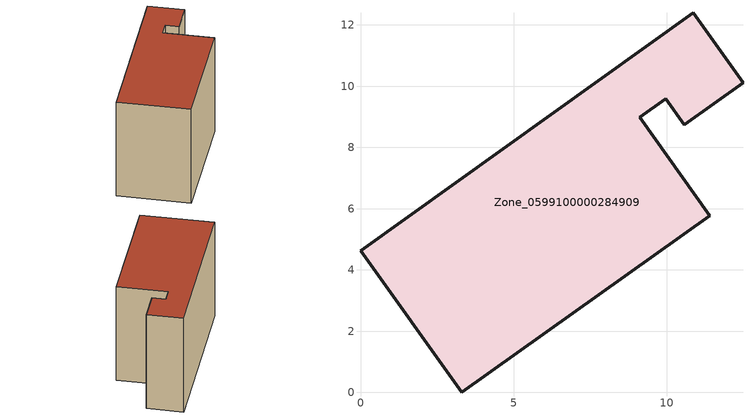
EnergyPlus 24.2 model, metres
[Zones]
Zone_0599100000284909
 floor ground (C_G): 10.86,12.4 12.49,10.11 10.57,8.74 9.96,9.59 9.11,8.98 11.4,5.77 3.3,0 0,4.62 z0
 wall outside (C_F): 3.3,0 11.4,5.77 9.11,8.98 9.96,9.59 10.57,8.74 12.49,10.11 10.86,12.4 0,4.62 3.3,0 z0:8.28
 roof outside (C_R): 12.49,10.11 10.86,12.4 0,4.62 3.3,0 11.4,5.77 9.11,8.98 9.96,9.59 10.57,8.74 z8.28
[BUILDING]
Pand.0599100000284909: North Axis=0; Terrain=City; Loads Convergence Tolerance Value=0.04; Temperature Convergence Tolerance Value=0.4; Solar Distribution=FullExterior; Maximum Number of Warmup Days=25; Minimum Number of Warmup Days=1
[Site:Location]
Rotterdam.The.Hague.AP_ZH_NLD Design_Conditions: Latitude=51.96; Longitude=4.45; Time Zone=1; Elevation=-4.5
[SITE:GROUNDTEMPERATURE:BUILDINGSURFACE]
18, 18, 18, 18, 18, 18, 18, 18, 18, 18, 18, 18
[MATERIAL] Thermal Absorptance=0.9; Solar Absorptance=0.7; Visible Absorptance=0.7
Name | Roughness | Thickness | Conductivity | Density | Specific Heat
G.TI.1975-1991 | MediumSmooth | 0.15 | 0.288461 | 540 | 1210
F.TI.1975-1991 | Rough | 0.3 | 0.230769 | 1920 | 840
R.TI.1975-1991 | MediumRough | 0.2 | 0.153846 | 1500 | 1000
[CONSTRUCTION]
C_G: G.TI.1975-1991
C_F: F.TI.1975-1991
C_R: R.TI.1975-1991
[ZONE]
Zone_0599100000284909: Type=1; Multiplier=1; Ceiling Height=Autocalculate; Volume=Autocalculate; Floor Area=autocalculate; Part of Total Floor Area=Yes
[ZONEINFILTRATION:DESIGNFLOWRATE]
Infil_Zone_0599100000284909: Zone or ZoneList or Space or SpaceList=Zone_0599100000284909; Schedule=AlwaysOn; Design Flow Rate Calculation Method=Flow/Area; Flow Rate per Floor Area=0.003; Constant Term Coefficient=1; Temperature Term Coefficient=0; Velocity Term Coefficient=0; Velocity Squared Term Coefficient=0
[HVACTEMPLATE:ZONE:IDEALLOADSAIRSYSTEM]
Zone_0599100000284909: Maximum Heating Supply Air Temperature=50; Minimum Cooling Supply Air Temperature=13; Maximum Heating Supply Air Humidity Ratio=0.0156; Minimum Cooling Supply Air Humidity Ratio=0.0077; Heating Limit=NoLimit; Cooling Limit=NoLimit; Dehumidification Control Type=ConstantSensibleHeatRatio; Cooling Sensible Heat Ratio=0.7; Dehumidification Setpoint=60; Humidification Control Type=None; Humidification Setpoint=30; Outdoor Air Method=None; Outdoor Air Flow Rate per Person=0.00944; Outdoor Air Flow Rate per Zone Floor Area=0; Outdoor Air Flow Rate per Zone=0; Demand Controlled Ventilation Type=None; Outdoor Air Economizer Type=NoEconomizer; Heat Recovery Type=None; Sensible Heat Recovery Effectiveness=0.7; Latent Heat Recovery Effectiveness=0.65
[ZONECONTROL:THERMOSTAT]
ThermostatControl_Zone_0599100000284909: Zone or ZoneList=Zone_0599100000284909; Control Type Schedule=DualSetpointControlType; Control 1=Thermostat_Zone_0599100000284909; Temperature Difference Between Cutout And Setpoint=0
[THERMOSTATSETPOINT:DUALSETPOINT]
Thermostat_Zone_0599100000284909: Heating Setpoint Temperature Schedule=HeatingSetpoint_Zone_0599100000284909; Cooling Setpoint Temperature Schedule=CoolingSetpoint_Zone_0599100000284909
[SCHEDULE:COMPACT]
HeatingSetpoint_Zone_0599100000284909: Through: 12/31, For: AllDays, Until: 24:00, 21
CoolingSetpoint_Zone_0599100000284909: Through: 12/31, For: AllDays, Until: 24:00, 24
DualSetpointControlType: Through: 12/31, For: AllDays, Until: 24:00, 4
AlwaysOn: Through: 12/31, For: AllDays, Until: 24:00, 1
